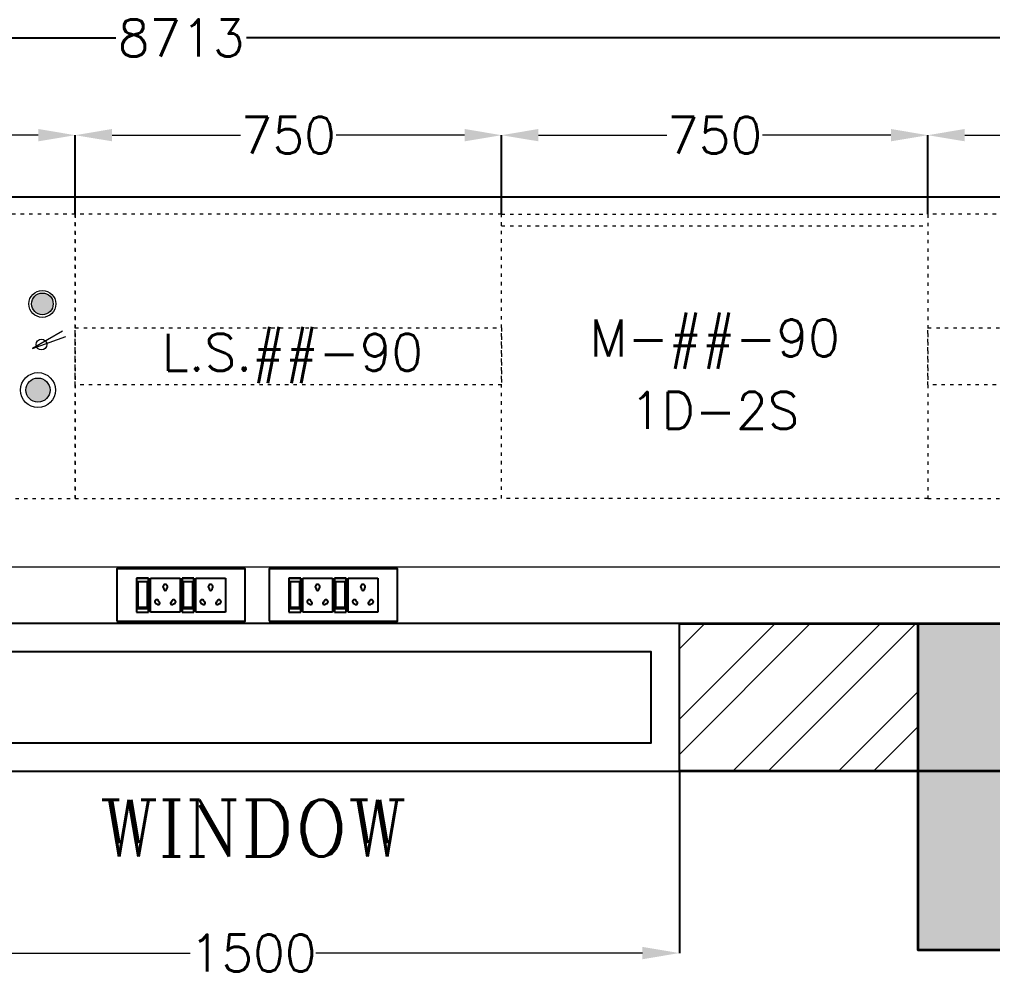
# Model space of a CAD drawing. Extents: x -52083 to 49512, y -145230 to 20224.
# Drawn here: x -32244 to -30532, y -133828 to -132153 of the extents above; entities that cross this region are included whole.
import ezdxf
from ezdxf.enums import TextEntityAlignment as Align

# ---------------------------------------------------------------- set-up
doc = ezdxf.new("R2010")
doc.units = 0
doc.header["$LTSCALE"] = 0.5
doc.header["$MEASUREMENT"] = 0
doc.header["$PDMODE"] = 32
doc.linetypes.add('ACAD_ISO03W100', pattern=[30, 12, -18])
for name, color, linetype, lineweight in [('COL', 1, 'Continuous', 35), ('DIM', 3, 'Continuous', 5), ('Furniture', 30, 'Continuous', 13), ('Hatch-1', 8, 'Continuous', 5), ('Sa-Block Text', 7, 'Continuous', 18), ('wall-1', 7, 'Continuous', 35)]:
    doc.layers.add(name, color=color, linetype=linetype, lineweight=lineweight)
for name, color, linetype in [('LABOFAB', 7, 'Continuous'), ('PDF_Text', 5, 'Continuous'), ('SA-6MRP', 1, 'Continuous'), ('SA-6MUP', 223, 'Continuous'), ('SA-FUR', 3, 'Continuous')]:
    doc.layers.add(name, color=color, linetype=linetype)
doc.styles.add('RomanS', font='romans.shx')
doc.styles.get("Standard").update_dxf_attribs({"font": 'romans.shx'})
doc.dimstyles.new('Sa-dim', dxfattribs={"dimtxt": 65, "dimasz": 65, "dimexe": 0, "dimexo": 0, "dimtad": 0, "dimdec": 0, "dimdsep": 46, "dimtxsty": 'Standard', "dimcen": 0, "dimclrd": 256, "dimclre": 7, "dimclrt": 1, "dimadec": 0, "dimazin": 0, "dimtfac": 1, "dimtdec": 0, "dimtmove": 0, "dimatfit": 3, "dimfxl": 1, "dimlwd": -1, "dimarcsym": 0})

# ---------------------------------------------------------------- blocks, each defined once
blk = doc.blocks.new('*U109')
at = {"color": 5}
blk.add_wipeout([(50, 400), (50, 240), (1450, 240), (1450, 400)], dxfattribs=at)
blk.add_wipeout([(0, 450), (0, 190), (1500, 190), (1500, 450)], dxfattribs=at)
for points in [[(0, 450), (0, 190), (1500, 190), (1500, 450)], [(50, 400), (50, 240), (1450, 240), (1450, 400)]]:
    blk.add_lwpolyline(points, close=True, dxfattribs=at)
blk = doc.blocks.new('*D947')
at = {"layer": 'Defpoints', "color": 0}
for p in [(-32582.5, -133475.7), (-31082.5, -133475.7), (-31082.5, -133795.6)]:
    blk.add_point(p, dxfattribs=at)
at = {"layer": 'DIM', "color": 7, "lineweight": -2}
for p, q in [((-32582.5, -133475.7), (-32582.5, -133795.6)), ((-31082.5, -133475.7), (-31082.5, -133795.6))]:
    blk.add_line(p, q, dxfattribs=at)
at = {"layer": 'DIM'}
for p, q in [((-32517.5, -133795.6), (-31943, -133795.6)), ((-31147.5, -133795.6), (-31722, -133795.6))]:
    blk.add_line(p, q, dxfattribs=at)
for points in [[(-32517.5, -133784.8), (-32517.5, -133806.5), (-32582.5, -133795.6)], [(-31147.5, -133784.8), (-31147.5, -133806.5), (-31082.5, -133795.6)]]:
    blk.add_solid(points, dxfattribs=at)
at = {"layer": 'DIM', "color": 1, "insert": (-31832.5, -133795.6), "char_height": 65, "attachment_point": 5}
blk.add_mtext('1500', dxfattribs=at)
blk = doc.blocks.new('*U92')
at = {"layer": 'SA-FUR', "color": 230, "linetype": 'ACAD_ISO03W100', "lineweight": 13}
for points in [[(750, 500), (0, 500), (0, 0), (750, 0)], [(750, 200), (0, 200), (0, 300), (750, 300)]]:
    blk.add_lwpolyline(points, close=True, dxfattribs=at)
at = {"layer": 'SA-FUR', "color": 7}
blk.add_attdef('TAG-2', text='', height=65, dxfattribs=at).set_placement((382.1, 224.8), align=Align.CENTER)
blk = doc.blocks.new('*D992')
at = {"layer": 'Defpoints', "color": 0}
for p in [(-32145.5, -132356.6), (-33045.5, -132495.7), (-32145.5, -132495.7)]:
    blk.add_point(p, dxfattribs=at)
at = {"layer": 'DIM', "color": 7, "lineweight": -2}
for p, q in [((-33045.5, -132495.7), (-33045.5, -132356.6)), ((-32145.5, -132495.7), (-32145.5, -132356.6))]:
    blk.add_line(p, q, dxfattribs=at)
at = {"layer": 'DIM'}
for p, q in [((-32980.5, -132356.6), (-32679.7, -132356.6)), ((-32210.5, -132356.6), (-32511.3, -132356.6))]:
    blk.add_line(p, q, dxfattribs=at)
for points in [[(-32980.5, -132345.7), (-32980.5, -132367.4), (-33045.5, -132356.6)], [(-32210.5, -132345.7), (-32210.5, -132367.4), (-32145.5, -132356.6)]]:
    blk.add_solid(points, dxfattribs=at)
at = {"layer": 'DIM', "color": 1, "insert": (-32595.5, -132356.6), "char_height": 65, "attachment_point": 5}
blk.add_mtext('900', dxfattribs=at)
blk = doc.blocks.new('*D993')
at = {"layer": 'Defpoints', "color": 0}
for p in [(-31395.5, -132356.6), (-32145.5, -132495.7), (-31395.5, -132495.7)]:
    blk.add_point(p, dxfattribs=at)
at = {"layer": 'DIM', "color": 7, "lineweight": -2}
for p, q in [((-32145.5, -132495.7), (-32145.5, -132356.6)), ((-31395.5, -132495.7), (-31395.5, -132356.6))]:
    blk.add_line(p, q, dxfattribs=at)
at = {"layer": 'DIM'}
for p, q in [((-32080.5, -132356.6), (-31854.7, -132356.6)), ((-31460.5, -132356.6), (-31686.3, -132356.6))]:
    blk.add_line(p, q, dxfattribs=at)
for points in [[(-32080.5, -132345.7), (-32080.5, -132367.4), (-32145.5, -132356.6)], [(-31460.5, -132345.7), (-31460.5, -132367.4), (-31395.5, -132356.6)]]:
    blk.add_solid(points, dxfattribs=at)
at = {"layer": 'DIM', "color": 1, "insert": (-31770.5, -132356.6), "char_height": 65, "attachment_point": 5}
blk.add_mtext('750', dxfattribs=at)
blk = doc.blocks.new('*U94')
at = {"layer": 'SA-FUR', "color": 230, "linetype": 'ACAD_ISO03W100', "lineweight": 13}
blk.add_line((750, 20), (0, 20), dxfattribs=at)
blk.add_lwpolyline([(0, 500), (750, 500), (750, 0), (0, 0)], close=True, dxfattribs=at)
at = {"layer": 'SA-FUR', "color": 7}
for tag, p in [('TAG-2', (375, 377.6)), ('TAG', (375, 250))]:
    blk.add_attdef(tag, text='', height=65, rotation=180, dxfattribs=at).set_placement(p, align=Align.CENTER)
blk = doc.blocks.new('*D994')
at = {"layer": 'Defpoints', "color": 0}
for p in [(-30645.5, -132356.6), (-31395.5, -132495.7), (-30645.5, -132495.7)]:
    blk.add_point(p, dxfattribs=at)
at = {"layer": 'DIM', "color": 7, "lineweight": -2}
for p, q in [((-31395.5, -132495.7), (-31395.5, -132356.6)), ((-30645.5, -132495.7), (-30645.5, -132356.6))]:
    blk.add_line(p, q, dxfattribs=at)
at = {"layer": 'DIM'}
for p, q in [((-31330.5, -132356.6), (-31104.7, -132356.6)), ((-30710.5, -132356.6), (-30936.3, -132356.6))]:
    blk.add_line(p, q, dxfattribs=at)
for points in [[(-31330.5, -132345.7), (-31330.5, -132367.4), (-31395.5, -132356.6)], [(-30710.5, -132345.7), (-30710.5, -132367.4), (-30645.5, -132356.6)]]:
    blk.add_solid(points, dxfattribs=at)
at = {"layer": 'DIM', "color": 1, "insert": (-31020.5, -132356.6), "char_height": 65, "attachment_point": 5}
blk.add_mtext('750', dxfattribs=at)
blk = doc.blocks.new('*D995')
at = {"layer": 'Defpoints', "color": 0}
for p in [(-29895.5, -132356.6), (-30645.5, -132495.7), (-29895.5, -132495.7)]:
    blk.add_point(p, dxfattribs=at)
at = {"layer": 'DIM', "color": 7, "lineweight": -2}
for p, q in [((-30645.5, -132495.7), (-30645.5, -132356.6)), ((-29895.5, -132495.7), (-29895.5, -132356.6))]:
    blk.add_line(p, q, dxfattribs=at)
at = {"layer": 'DIM'}
for p, q in [((-30580.5, -132356.6), (-30354.7, -132356.6)), ((-29960.5, -132356.6), (-30186.3, -132356.6))]:
    blk.add_line(p, q, dxfattribs=at)
for points in [[(-30580.5, -132345.7), (-30580.5, -132367.4), (-30645.5, -132356.6)], [(-29960.5, -132345.7), (-29960.5, -132367.4), (-29895.5, -132356.6)]]:
    blk.add_solid(points, dxfattribs=at)
at = {"layer": 'DIM', "color": 1, "insert": (-30270.5, -132356.6), "char_height": 65, "attachment_point": 5}
blk.add_mtext('750', dxfattribs=at)
blk = doc.blocks.new('*D1220')
at = {"color": 7, "lineweight": -2}
for p, q in [((-36315.5, -132465.7), (-36315.5, -132185.5)), ((-27602.5, -132465.7), (-27602.5, -132185.5))]:
    blk.add_line(p, q, dxfattribs=at)
for p, q in [((-36250.5, -132185.5), (-32074.2, -132185.5)), ((-27667.5, -132185.5), (-31843.9, -132185.5))]:
    blk.add_line(p, q)
for points in [[(-36250.5, -132174.7), (-36250.5, -132196.3), (-36315.5, -132185.5)], [(-27667.5, -132174.7), (-27667.5, -132196.3), (-27602.5, -132185.5)]]:
    blk.add_solid(points)
at = {"layer": 'Defpoints', "color": 0}
for p in [(-27602.5, -132185.5), (-36315.5, -132465.7), (-27602.5, -132465.7)]:
    blk.add_point(p, dxfattribs=at)
at = {"color": 1, "insert": (-31959, -132185.5), "char_height": 65, "attachment_point": 5}
blk.add_mtext('8713', dxfattribs=at)
blk = doc.blocks.new('*U133')
at = {"ltscale": 300}
for p, q in [((-78.1, 29.8), (-78.1, -29.8)), ((-78.1, 29.8), (-78.1, -29.8)), ((-57.3, 29.8), (-78.1, 29.8)), ((-78.1, 29.8), (-57.3, 29.8)), ((-76.3, 23.3), (-76.3, -23.3)), ((-59.1, 23.3), (-76.3, 23.3)), ((-59.1, -23.3), (-59.1, 23.3)), ((-57.3, -29.8), (-57.3, 29.8)), ((-53.9, 29.8), (-1.7, 29.8)), ((-53.9, -29.8), (-53.9, 29.8)), ((-1.7, 29.8), (-1.7, -29.8)), ((1.7, 29.8), (1.7, -29.8)), ((1.7, 29.8), (1.7, -29.8)), ((22.5, 29.8), (1.7, 29.8)), ((1.7, 29.8), (22.5, 29.8)), ((3.5, 23.3), (3.5, -23.3)), ((20.7, 23.3), (3.5, 23.3)), ((20.7, -23.3), (20.7, 23.3)), ((22.5, -29.8), (22.5, 29.8)), ((25.9, -29.8), (25.9, 29.8)), ((25.9, 29.8), (78.1, 29.8)), ((78.1, 29.8), (78.1, -29.8)), ((-78.1, -29.8), (-57.3, -29.8)), ((-76.3, -21.2), (-59.1, -21.2)), ((-76.3, -23.3), (-59.1, -23.3)), ((-1.7, -29.8), (-53.9, -29.8)), ((1.7, -29.8), (22.5, -29.8)), ((3.5, -21.2), (20.7, -21.2)), ((3.5, -23.3), (20.7, -23.3)), ((78.1, -29.8), (25.9, -29.8))]:
    blk.add_line(p, q, dxfattribs=at)
blk.add_lwpolyline([(-113, -46), (113, -46), (113, 46), (-113, 46)], close=True, dxfattribs=at)
for centre, radius, start, end in [((-27.8, 14.7), 4.06, 307.1584, 232.8416), ((52, 14.7), 4.06, 307.1584, 232.8416), ((-27.8, 10.6), 2.59, 161.4031, 18.5969), ((52, 10.6), 2.59, 161.4031, 18.5969), ((-42.7, -11.6), 3.5, 5.2689, 272.51), ((-39.9, -14), 2.82, 202.6838, 75.0951), ((-15.7, -14), 2.82, 104.9049, 337.3162), ((-12.9, -11.6), 3.5, 267.49, 174.7311), ((37.1, -11.6), 3.5, 5.2689, 272.51), ((39.9, -14), 2.82, 202.6838, 75.0951), ((64.1, -14), 2.82, 104.9049, 337.3162), ((66.9, -11.6), 3.5, 267.49, 174.7311)]:
    blk.add_arc(centre, radius, start, end, dxfattribs=at)
at = {"layer": 'Sa-Block Text', "flags": 1}
for tag, p in [('PROJECTNAME', (102.4, 776)), ('FLOOR', (102.4, 686.5)), ('LABNAME', (102.4, 577)), ('ITEMNO:', (102.4, 479.7))]:
    blk.add_attdef(tag, text='', height=65, dxfattribs=at).set_placement(p, align=Align.MIDDLE_CENTER)
at = {"layer": 'Sa-Block Text'}
blk.add_attdef('CATALOGUE', text='', height=65, dxfattribs=at).set_placement((102.4, 360.5), align=Align.MIDDLE_CENTER)
blk = doc.blocks.new('*U130')
for p, q in [((-78.1, 29.8), (-78.1, -29.8)), ((-78.1, 29.8), (-78.1, -29.8)), ((-57.3, 29.8), (-78.1, 29.8)), ((-78.1, 29.8), (-57.3, 29.8)), ((-76.3, 23.3), (-76.3, -23.3)), ((-59.1, 23.3), (-76.3, 23.3)), ((-59.1, -23.3), (-59.1, 23.3)), ((-57.3, -29.8), (-57.3, 29.8)), ((-53.9, 29.8), (-1.7, 29.8)), ((-53.9, -29.8), (-53.9, 29.8)), ((-1.7, 29.8), (-1.7, -29.8)), ((1.7, 29.8), (1.7, -29.8)), ((1.7, 29.8), (1.7, -29.8)), ((22.5, 29.8), (1.7, 29.8)), ((1.7, 29.8), (22.5, 29.8)), ((3.5, 23.3), (3.5, -23.3)), ((20.7, 23.3), (3.5, 23.3)), ((20.7, -23.3), (20.7, 23.3)), ((22.5, -29.8), (22.5, 29.8)), ((25.9, -29.8), (25.9, 29.8)), ((25.9, 29.8), (78.1, 29.8)), ((78.1, 29.8), (78.1, -29.8)), ((-78.1, -29.8), (-57.3, -29.8)), ((-76.3, -21.2), (-59.1, -21.2)), ((-76.3, -23.3), (-59.1, -23.3)), ((-1.7, -29.8), (-53.9, -29.8)), ((1.7, -29.8), (22.5, -29.8)), ((3.5, -21.2), (20.7, -21.2)), ((3.5, -23.3), (20.7, -23.3)), ((78.1, -29.8), (25.9, -29.8))]:
    blk.add_line(p, q)
blk.add_lwpolyline([(-113, -46), (113, -46), (113, 46), (-113, 46)], close=True)
for centre, radius, start, end in [((-27.8, 14.7), 4.06, 307.1584, 232.8416), ((52, 14.7), 4.06, 307.1584, 232.8416), ((-27.8, 10.6), 2.59, 161.4031, 18.5969), ((52, 10.6), 2.59, 161.4031, 18.5969), ((-42.7, -11.6), 3.5, 5.2689, 272.51), ((-39.9, -14), 2.82, 202.6838, 75.0951), ((-15.7, -14), 2.82, 104.9049, 337.3162), ((-12.9, -11.6), 3.5, 267.49, 174.7311), ((37.1, -11.6), 3.5, 5.2689, 272.51), ((39.9, -14), 2.82, 202.6838, 75.0951), ((64.1, -14), 2.82, 104.9049, 337.3162), ((66.9, -11.6), 3.5, 267.49, 174.7311)]:
    blk.add_arc(centre, radius, start, end)
at = {"layer": 'Sa-Block Text', "flags": 1}
for tag, p in [('PROJECTNAME', (14.8, 619.1)), ('FLOOR', (14.8, 529.6)), ('LABNAME', (14.8, 420.1)), ('ITEMNO:', (14.8, 322.8))]:
    blk.add_attdef(tag, text='', height=65, dxfattribs=at).set_placement(p, align=Align.MIDDLE_CENTER)
at = {"layer": 'Sa-Block Text'}
blk.add_attdef('CATALOGUE', text='', height=65, dxfattribs=at).set_placement((14.8, 173.9), align=Align.MIDDLE_CENTER)
blk = doc.blocks.new('BARE')
at = {"layer": 'COL'}
h = blk.add_hatch(color=256, dxfattribs=at)
h.dxf.hatch_style = 1
h.paths.add_polyline_path([(-12845.5, -36159.6), (-13110.5, -36159.6), (-13110.5, -36734.6), (-12845.5, -36734.6)])
at = {"layer": 'LABOFAB', "lineweight": 13, "ltscale": 0.1}
h = blk.add_hatch(dxfattribs=at)
h.set_pattern_fill('HEX', color=5, scale=0.4, angle=606.7955)
h.set_pattern_definition([(246.79551034, (68448.7356, 403944.7939), (2.021758257, -0.866714228), [1.27, -2.54]), (6.79551034, (68448.7356, 403944.7939), (-0.260282589, 2.184251125), [1.27, -2.54]), (306.79551034, (68448.2352, 403943.6266), (1.761475668, 1.317536897), [1.27, -2.54])])
h.paths.add_polyline_path([(-14650.6, -35729.5, 1), (-14667.3, -35768.4, 1)])
h.paths.add_polyline_path([(-14658.8, -35614.8, 0.490237), (-14632.4, -35600.1), (-14666.4, -35585.6, 0.490237)])
h.paths.add_polyline_path([(-14632.4, -35600.1, 0.342069), (-14643.8, -35579.7, 0.342069), (-14666.4, -35585.6)])
at = {"color": 3}
blk.add_line((-10050.5, -35409.6), (-17743.5, -35409.6), dxfattribs=at)
at = {"layer": 'COL'}
blk.add_lwpolyline([(-13110.5, -36159.6), (-12845.5, -36159.6), (-12845.5, -36734.6), (-13110.5, -36734.6)], close=True, dxfattribs=at)
at = {"layer": 'LABOFAB', "color": 230, "linetype": 'ACAD_ISO03W100', "lineweight": 13}
blk.add_lwpolyline([(-15493.5, -35939.6), (-14593.5, -35939.6), (-14593.5, -35439.6), (-15493.5, -35439.6)], close=True, dxfattribs=at)
at = {"layer": 'LABOFAB', "color": 5, "lineweight": 13}
blk.add_lwpolyline([(-14615.6, -35645), (-14668.4, -35675.7), (-14609.8, -35654.5)], dxfattribs=at)
for centre, radius in [((-14651.3, -35597.2), 23.7), ((-14651.3, -35597.2), 19.1), ((-14652.9, -35668.8), 9.38), ((-14652.9, -35668.8), 9.38), ((-14659, -35748.9), 30.7), ((-14659, -35748.9), 21.2)]:
    blk.add_circle(centre, radius, dxfattribs=at)
at = {"layer": 'wall-1'}
blk.add_lwpolyline([(-6505.5, -36419.6), (-29117.5, -36419.6), (-29117.5, -36159.6), (-6505.5, -36159.6)], close=True, dxfattribs=at)
at = {"layer": 'SA-FUR'}
for p in [(-14593.5, -35939.6), (-13093.5, -35939.6)]:
    blk.add_blockref('*U92', p, dxfattribs=at).add_auto_attribs({'TAG-2': 'L.S.##-90'})
at = {"layer": 'SA-FUR', "rotation": 180}
blk.add_blockref('*U94', (-13093.5, -35439.6), dxfattribs=at).add_auto_attribs({'TAG': 'M-##-90', 'TAG-2': '1D-2S'})
at = {"layer": 'PDF_Text', "insert": (-14280.5, -36469.6), "char_height": 100, "attachment_point": 2, "style": 'RomanS'}
blk.add_mtext('{\\Fromanc|c0;WINDOW}', dxfattribs=at)
at = {"layer": 'SA-FUR', "color": 7}
for p in [(-11828.1, -20212.7), (-10178.1, -20212.7), (-8528.1, -20212.7), (-12428.4, -24228.4), (-10778.4, -24228.4), (-9128.4, -24228.4)]:
    blk.add_attdef('LS##90', text='', height=65, dxfattribs=at).set_placement(p, align=Align.CENTER)
dim = blk.add_linear_dim(base=(-10050.5, -35129.3), p1=(-18763.5, -35409.6), p2=(-10050.5, -35409.6), dimstyle='Sa-dim')
dim.commit()
dim.dimension.update_dxf_attribs({"geometry": '*D1220', "text_midpoint": (-14407, -35129.3), "insert": (17552, 97056.2)})
at = {"layer": 'DIM'}
for base, p1, p2, picture, middle in [((-14593.5, -35300.4), (-15493.5, -35439.6), (-14593.5, -35439.6), '*D992', (-15043.5, -35300.4)), ((-13843.5, -35300.4), (-14593.5, -35439.6), (-13843.5, -35439.6), '*D993', (-14218.5, -35300.4)), ((-13093.5, -35300.4), (-13843.5, -35439.6), (-13093.5, -35439.6), '*D994', (-13468.5, -35300.4)), ((-12343.5, -35300.4), (-13093.5, -35439.6), (-12343.5, -35439.6), '*D995', (-12718.5, -35300.4))]:
    dim = blk.add_linear_dim(base=base, p1=p1, p2=p2, dimstyle='Sa-dim', dxfattribs=at)
    dim.commit()
    dim.dimension.update_dxf_attribs({"geometry": picture, "text_midpoint": middle, "insert": (17552, 97056.2)})
blk.add_blockref('*U109', (-15030.5, -36609.6))
at = {"layer": 'Hatch-1'}
h = blk.add_hatch(dxfattribs=at)
h.set_pattern_fill('ANSI32,_O', color=256, scale=350)
h.set_pattern_definition([(45, (22946.7, -16431.28), (-92.80777, 92.80777), []), (45, (23008.57, -16431.28), (-92.80777, 92.80777), [])])
h.paths.add_polyline_path([(-13530.5, -36419.6), (-13110.5, -36419.6), (-13110.5, -36159.6), (-13530.5, -36159.6)])
at = {"layer": 'Furniture'}
blk.add_lwpolyline([(-18773.5, -36059.6), (-10060.5, -36059.6), (-10060.5, -36159.6), (-18773.5, -36159.6)], close=True, dxfattribs=at)
at = {"layer": 'Hatch-1'}
blk.add_lwpolyline([(-13530.5, -36419.6), (-13110.5, -36419.6), (-13110.5, -36159.6), (-13530.5, -36159.6)], close=True, dxfattribs=at)
at = {"layer": 'SA-6MRP', "color": 7}
blk.add_blockref('*U133', (-14139.3, -36109.6), dxfattribs=at)
at = {"layer": 'SA-6MUP', "color": 7}
blk.add_blockref('*U130', (-14407.3, -36109.6), dxfattribs=at)
at = {"layer": 'DIM', "color": 7}
dim = blk.add_linear_dim(base=(-13530.5, -36739.5), p1=(-15030.5, -36419.6), p2=(-13530.5, -36419.6), dimstyle='Sa-dim', dxfattribs=at)
dim.commit()
dim.dimension.update_dxf_attribs({"geometry": '*D947', "text_midpoint": (-14280.5, -36739.5), "insert": (17552, 97056.2)})

msp = doc.modelspace()

# ---------------------------------------------------------------- block references
at = {"color": 240}
msp.add_blockref('BARE', (-17552, -97056.2, 2637.8), dxfattribs=at)

doc.saveas('drawing.dxf')
